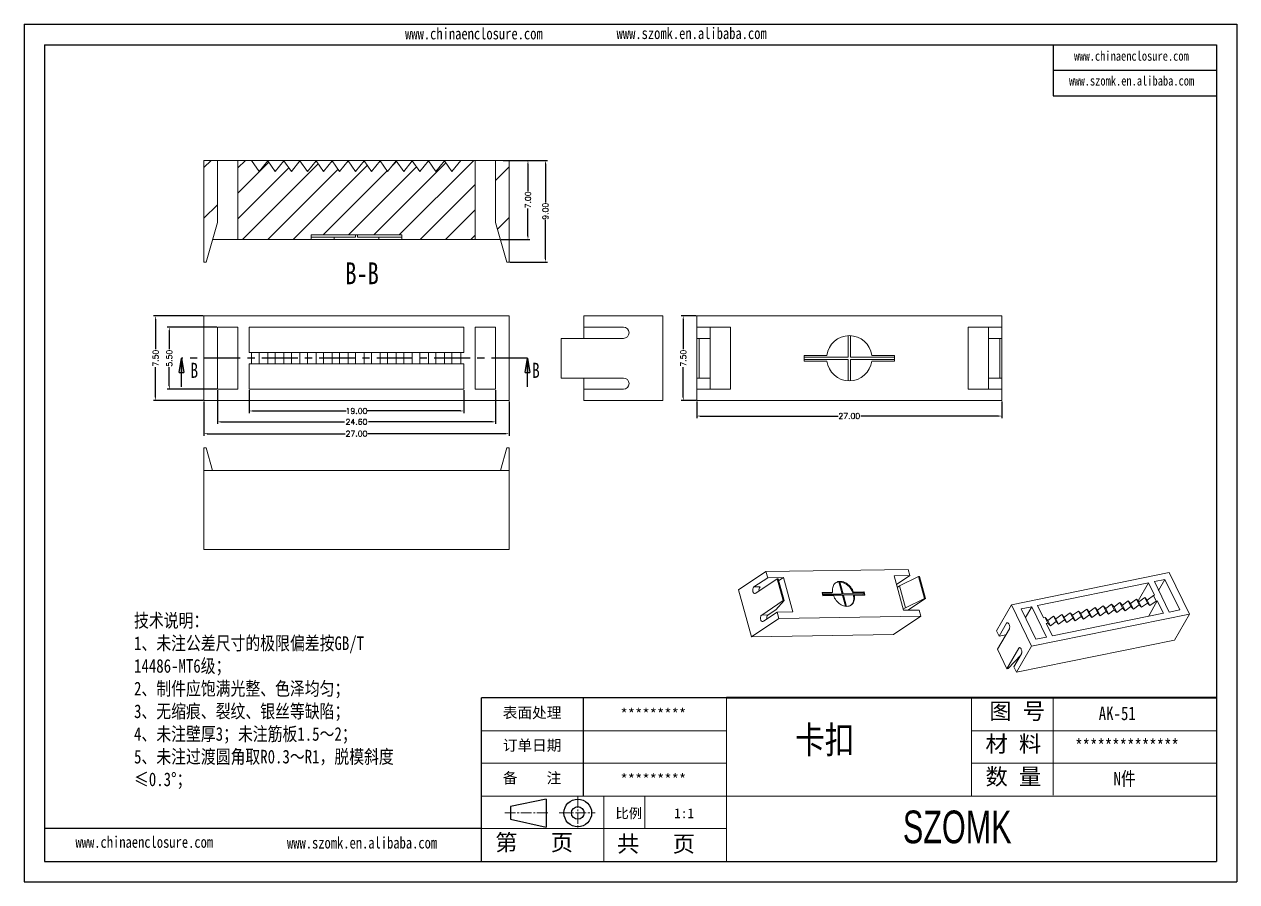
# Model space of a CAD drawing. Header units: inches. Extents: x 1800 to 3196, y 326 to 616.
# Drawn here: x 3088.3 to 3195.5, y 325.7 to 401.6 of the extents above; entities that cross this region are included whole.
import ezdxf

# ---------------------------------------------------------------- set-up
doc = ezdxf.new("R2010")
doc.units = ezdxf.units.IN
doc.header["$LTSCALE"] = 0.05
doc.linetypes.add('CENTER2', pattern=[28.575, 19.05, -3.175, 3.175, -3.175])
doc.linetypes.add('CENTERX2', pattern=[101.6, 63.5, -12.7, 12.7, -12.7])
doc.layers.add('文字', color=81, linetype='Continuous')
for name, color, linetype, lineweight in [('粗实线', 7, 'Continuous', 30), ('细实线', 3, 'Continuous', 9), ('细点划线', 2, 'CENTER2', 9)]:
    doc.layers.add(name, color=color, linetype=linetype, lineweight=lineweight)
doc.styles.add('SLDTEXTSTYLE0', font='TXT', dxfattribs={"width": 0.75})
doc.styles.get("Standard").update_dxf_attribs({"font": 'txt', "bigfont": 'gbcbig.shx'})
doc.styles.add('宋体', font='', dxfattribs={"width": 0.8, "height": 3.5})
doc.styles.add('长仿宋', font='', dxfattribs={"width": 0.7, "height": 4})
doc.styles.get('宋体').set_extended_font_data('SimSun')
doc.styles.get('长仿宋').set_extended_font_data('SimSun')
doc.dimstyles.new('1', dxfattribs={"dimtxt": 0.5, "dimasz": 0.3, "dimexe": 0.18, "dimexo": 0.0625, "dimgap": 0.09, "dimtad": 0, "dimzin": 0, "dimdsep": 46, "dimtxsty": 'Standard', "dimcen": 0, "dimclrd": 3, "dimclre": 3, "dimadec": 0, "dimazin": 2, "dimtfac": 1, "dimtofl": 0, "dimtmove": 0, "dimatfit": 3, "dimfxl": 1, "dimtolj": 1, "dimtzin": 0, "dimarcsym": 0})
pattern_1 = [(45, (2951.399, -82.648), (-2.245064, 2.245064), [])]

# ---------------------------------------------------------------- blocks, each defined once
blk = doc.blocks.new('_CLOSED')
at = {"color": 0, "linetype": 'ByBlock', "lineweight": -2}
for p, q in [((-1, 0.166667), (0, 0)), ((-1, 0.166667), (-1, -0.166667)), ((0, 0), (-1, -0.166667)), ((0, 0), (-1, 0))]:
    blk.add_line(p, q, dxfattribs=at)
blk = doc.blocks.new('*D223')
at = {"color": 3, "lineweight": -2}
for p, q in [((3104.15, 368.22), (3104.15, 365.18)), ((3131.15, 368.22), (3131.15, 365.18)), ((3104.45, 365.36), (3116.65, 365.36)), ((3130.85, 365.36), (3118.66, 365.36))]:
    blk.add_line(p, q, dxfattribs=at)
at = {"color": 3}
for points in [[(3104.45, 365.41), (3104.45, 365.31), (3104.15, 365.36)], [(3130.85, 365.41), (3130.85, 365.31), (3131.15, 365.36)]]:
    blk.add_solid(points, dxfattribs=at)
at = {"layer": 'Defpoints', "color": 0}
for p in [(3104.15, 368.29), (3131.15, 368.29), (3131.15, 365.36)]:
    blk.add_point(p, dxfattribs=at)
at = {"color": 0, "insert": (3117.65, 365.36), "char_height": 0.5, "attachment_point": 5}
blk.add_mtext('\\A1;27.00', dxfattribs=at)
blk = doc.blocks.new('*D224')
at = {"color": 3, "lineweight": -2}
for p, q in [((3105.35, 369.22), (3105.35, 366.23)), ((3129.95, 369.22), (3129.95, 366.23)), ((3105.65, 366.41), (3116.6, 366.41)), ((3129.65, 366.41), (3118.7, 366.41))]:
    blk.add_line(p, q, dxfattribs=at)
at = {"color": 3}
for points in [[(3105.65, 366.46), (3105.65, 366.36), (3105.35, 366.41)], [(3129.65, 366.46), (3129.65, 366.36), (3129.95, 366.41)]]:
    blk.add_solid(points, dxfattribs=at)
at = {"layer": 'Defpoints', "color": 0}
for p in [(3105.35, 369.29), (3129.95, 369.29), (3129.95, 366.41)]:
    blk.add_point(p, dxfattribs=at)
at = {"color": 0, "insert": (3117.65, 366.41), "char_height": 0.5, "attachment_point": 5}
blk.add_mtext('\\A1;24.60', dxfattribs=at)
blk = doc.blocks.new('*D225')
at = {"color": 3, "lineweight": -2}
for p, q in [((3108.15, 369.22), (3108.15, 367.19)), ((3127.15, 369.22), (3127.15, 367.19)), ((3108.45, 367.37), (3116.73, 367.37)), ((3126.85, 367.37), (3118.58, 367.37))]:
    blk.add_line(p, q, dxfattribs=at)
at = {"color": 3}
for points in [[(3108.45, 367.42), (3108.45, 367.32), (3108.15, 367.37)], [(3126.85, 367.42), (3126.85, 367.32), (3127.15, 367.37)]]:
    blk.add_solid(points, dxfattribs=at)
at = {"layer": 'Defpoints', "color": 0}
for p in [(3108.15, 369.29), (3127.15, 369.29), (3127.15, 367.37)]:
    blk.add_point(p, dxfattribs=at)
at = {"color": 0, "insert": (3117.65, 367.37), "char_height": 0.5, "attachment_point": 5}
blk.add_mtext('\\A1;19.00', dxfattribs=at)
blk = doc.blocks.new('*D226')
at = {"color": 3, "lineweight": -2}
for p, q in [((3104.09, 375.79), (3099.7, 375.79)), ((3099.88, 375.49), (3099.88, 372.83)), ((3099.88, 368.59), (3099.88, 371.24)), ((3104.09, 368.29), (3099.7, 368.29))]:
    blk.add_line(p, q, dxfattribs=at)
at = {"color": 3}
for points in [[(3099.83, 375.49), (3099.93, 375.49), (3099.88, 375.79)], [(3099.83, 368.59), (3099.93, 368.59), (3099.88, 368.29)]]:
    blk.add_solid(points, dxfattribs=at)
at = {"layer": 'Defpoints', "color": 0}
for p in [(3099.88, 375.79), (3104.15, 375.79), (3104.15, 368.29)]:
    blk.add_point(p, dxfattribs=at)
at = {"color": 0, "insert": (3099.88, 372.04), "char_height": 0.5, "attachment_point": 5, "rotation": 90}
blk.add_mtext('\\A1;7.50', dxfattribs=at)
blk = doc.blocks.new('*D227')
at = {"color": 3, "lineweight": -2}
for p, q in [((3105.29, 374.79), (3100.91, 374.79)), ((3101.09, 374.49), (3101.09, 372.83)), ((3101.09, 369.59), (3101.09, 371.24)), ((3105.29, 369.29), (3100.91, 369.29))]:
    blk.add_line(p, q, dxfattribs=at)
at = {"color": 3}
for points in [[(3101.04, 374.49), (3101.14, 374.49), (3101.09, 374.79)], [(3101.04, 369.59), (3101.14, 369.59), (3101.09, 369.29)]]:
    blk.add_solid(points, dxfattribs=at)
at = {"layer": 'Defpoints', "color": 0}
for p in [(3101.09, 374.79), (3105.35, 374.79), (3105.35, 369.29)]:
    blk.add_point(p, dxfattribs=at)
at = {"color": 0, "insert": (3101.09, 372.04), "char_height": 0.5, "attachment_point": 5, "rotation": 90}
blk.add_mtext('\\A1;5.50', dxfattribs=at)
blk = doc.blocks.new('*D228')
at = {"color": 3, "lineweight": -2}
for p, q in [((3131.22, 389.54), (3133, 389.54)), ((3132.82, 389.24), (3132.82, 386.8)), ((3132.82, 382.84), (3132.82, 385.28)), ((3130.44, 382.54), (3133, 382.54))]:
    blk.add_line(p, q, dxfattribs=at)
at = {"color": 3}
for points in [[(3132.77, 389.24), (3132.87, 389.24), (3132.82, 389.54)], [(3132.77, 382.84), (3132.87, 382.84), (3132.82, 382.54)]]:
    blk.add_solid(points, dxfattribs=at)
at = {"layer": 'Defpoints', "color": 0}
for p in [(3131.15, 389.54), (3132.82, 389.54), (3130.38, 382.54)]:
    blk.add_point(p, dxfattribs=at)
at = {"color": 0, "insert": (3132.82, 386.04), "char_height": 0.5, "attachment_point": 5, "rotation": 90}
blk.add_mtext('\\A1;7.00', dxfattribs=at)
blk = doc.blocks.new('*D229')
at = {"color": 3, "lineweight": -2}
for p, q in [((3130.62, 389.54), (3134.55, 389.54)), ((3134.37, 389.24), (3134.37, 385.8)), ((3134.37, 380.84), (3134.37, 384.28)), ((3131.22, 380.54), (3134.55, 380.54))]:
    blk.add_line(p, q, dxfattribs=at)
at = {"color": 3}
for points in [[(3134.32, 389.24), (3134.42, 389.24), (3134.37, 389.54)], [(3134.32, 380.84), (3134.42, 380.84), (3134.37, 380.54)]]:
    blk.add_solid(points, dxfattribs=at)
at = {"layer": 'Defpoints', "color": 0}
for p in [(3130.55, 389.54), (3134.37, 389.54), (3131.15, 380.54)]:
    blk.add_point(p, dxfattribs=at)
at = {"color": 0, "insert": (3134.37, 385.04), "char_height": 0.5, "attachment_point": 5, "rotation": 90}
blk.add_mtext('\\A1;9.00', dxfattribs=at)
blk = doc.blocks.new('*D230')
at = {"color": 3, "lineweight": -2}
for p, q in [((3147.75, 368.22), (3147.75, 366.74)), ((3174.75, 368.22), (3174.75, 366.74)), ((3148.05, 366.92), (3160.25, 366.92)), ((3174.45, 366.92), (3162.26, 366.92))]:
    blk.add_line(p, q, dxfattribs=at)
at = {"color": 3}
for points in [[(3148.05, 366.97), (3148.05, 366.87), (3147.75, 366.92)], [(3174.45, 366.97), (3174.45, 366.87), (3174.75, 366.92)]]:
    blk.add_solid(points, dxfattribs=at)
at = {"layer": 'Defpoints', "color": 0}
for p in [(3147.75, 368.29), (3174.75, 368.29), (3174.75, 366.92)]:
    blk.add_point(p, dxfattribs=at)
at = {"color": 0, "insert": (3161.25, 366.92), "char_height": 0.5, "attachment_point": 5}
blk.add_mtext('\\A1;27.00', dxfattribs=at)
blk = doc.blocks.new('*D231')
at = {"color": 3, "lineweight": -2}
for p, q in [((3147.69, 375.79), (3146.38, 375.79)), ((3146.56, 375.49), (3146.56, 372.83)), ((3146.56, 368.59), (3146.56, 371.24)), ((3147.69, 368.29), (3146.38, 368.29))]:
    blk.add_line(p, q, dxfattribs=at)
at = {"color": 3}
for points in [[(3146.51, 375.49), (3146.61, 375.49), (3146.56, 375.79)], [(3146.51, 368.59), (3146.61, 368.59), (3146.56, 368.29)]]:
    blk.add_solid(points, dxfattribs=at)
at = {"layer": 'Defpoints', "color": 0}
for p in [(3146.56, 375.79), (3147.75, 375.79), (3147.75, 368.29)]:
    blk.add_point(p, dxfattribs=at)
at = {"color": 0, "insert": (3146.56, 372.04), "char_height": 0.5, "attachment_point": 5, "rotation": 90}
blk.add_mtext('\\A1;7.50', dxfattribs=at)

msp = doc.modelspace()

# ---------------------------------------------------------------- hatches: boundary and pattern name
at = {"linetype": 'Continuous', "lineweight": 0}
h = msp.add_hatch(dxfattribs=at)
h.set_pattern_fill('ANSI31', style=0)
h.set_pattern_definition(pattern_1)
h.paths.add_polyline_path([(3105.353, 384.039), (3105.353, 389.539), (3104.153, 389.539), (3104.153, 380.539), (3104.353, 380.539)], flags=0)
h = msp.add_hatch(dxfattribs=at)
h.set_pattern_fill('ANSI31', color=4, scale=0.5, style=0)
h.set_pattern_definition([(45, (-49.2541, -66.7276), (-1.122532, 1.122532), [])])
h.paths.add_polyline_path([(3118.33, 389.486), (3117.566, 388.539), (3116.91, 389.486), (3116.146, 388.539), (3115.49, 389.486), (3114.726, 388.539), (3114.07, 389.486), (3113.306, 388.539), (3112.65, 389.486), (3111.886, 388.539), (3111.23, 389.486), (3110.466, 388.539), (3109.81, 389.486), (3109.046, 388.539), (3108.353, 389.539), (3107.153, 389.539), (3107.153, 382.539), (3113.653, 382.539), (3113.653, 382.939), (3121.653, 382.939), (3121.653, 382.539), (3128.153, 382.539), (3128.153, 389.539), (3126.893, 389.539), (3126.086, 388.539), (3125.43, 389.486), (3124.666, 388.539), (3124.01, 389.486), (3123.246, 388.539), (3122.59, 389.486), (3121.826, 388.539), (3121.17, 389.486), (3120.406, 388.539), (3119.75, 389.486), (3118.986, 388.539)], flags=0)
h = msp.add_hatch(dxfattribs=at)
h.set_pattern_fill('ANSI31', style=0)
h.set_pattern_definition(pattern_1)
h.paths.add_polyline_path([(3131.153, 380.539), (3131.153, 389.539), (3129.953, 389.539), (3129.953, 384.039), (3130.953, 380.539)], flags=0)

# ---------------------------------------------------------------- linework, layer by layer
for p, q in [((3088.256, 401.577), (3195.528, 401.577)), ((3088.256, 401.577), (3088.256, 325.728)), ((3195.528, 401.577), (3195.528, 325.728)), ((3090.062, 399.771), (3193.722, 399.771)), ((3090.062, 399.771), (3090.062, 327.534)), ((3179.274, 399.771), (3179.274, 395.257)), ((3193.722, 399.771), (3193.722, 327.534)), ((3179.274, 397.514), (3193.722, 397.514)), ((3179.274, 395.257), (3193.722, 395.257)), ((3150.38, 341.982), (3128.708, 341.982)), ((3128.708, 327.534), (3128.708, 341.982)), ((3137.738, 333.313), (3137.738, 341.982)), ((3128.708, 330.424), (3090.062, 330.424)), ((3090.062, 327.534), (3193.722, 327.534)), ((3088.256, 325.728), (3195.528, 325.728))]:
    msp.add_line(p, q)
at = {"color": 7, "linetype": 'Continuous', "lineweight": 15}
for p, q in [((3105.353, 389.539), (3104.153, 389.539)), ((3104.153, 389.539), (3104.153, 380.539)), ((3105.353, 384.039), (3105.353, 389.539)), ((3107.153, 389.539), (3105.353, 389.539)), ((3108.353, 389.539), (3107.153, 389.539)), ((3107.153, 389.539), (3107.153, 382.539)), ((3109.046, 388.539), (3108.353, 389.539)), ((3126.893, 389.539), (3108.353, 389.539)), ((3109.81, 389.486), (3109.046, 388.539)), ((3110.466, 388.539), (3109.81, 389.486)), ((3111.23, 389.486), (3110.466, 388.539)), ((3111.886, 388.539), (3111.23, 389.486)), ((3112.65, 389.486), (3111.886, 388.539)), ((3113.306, 388.539), (3112.65, 389.486)), ((3114.07, 389.486), (3113.306, 388.539)), ((3114.726, 388.539), (3114.07, 389.486)), ((3115.49, 389.486), (3114.726, 388.539)), ((3116.146, 388.539), (3115.49, 389.486)), ((3116.91, 389.486), (3116.146, 388.539)), ((3117.566, 388.539), (3116.91, 389.486)), ((3118.33, 389.486), (3117.566, 388.539)), ((3118.986, 388.539), (3118.33, 389.486)), ((3119.75, 389.486), (3118.986, 388.539)), ((3120.406, 388.539), (3119.75, 389.486)), ((3121.17, 389.486), (3120.406, 388.539)), ((3121.826, 388.539), (3121.17, 389.486)), ((3122.59, 389.486), (3121.826, 388.539)), ((3123.246, 388.539), (3122.59, 389.486)), ((3124.01, 389.486), (3123.246, 388.539)), ((3124.666, 388.539), (3124.01, 389.486)), ((3125.43, 389.486), (3124.666, 388.539)), ((3126.086, 388.539), (3125.43, 389.486)), ((3126.893, 389.539), (3126.086, 388.539)), ((3128.153, 389.539), (3126.893, 389.539)), ((3128.153, 382.539), (3128.153, 389.539)), ((3129.953, 389.539), (3128.153, 389.539)), ((3129.953, 389.539), (3129.953, 384.039)), ((3131.153, 389.539), (3129.953, 389.539)), ((3131.153, 380.539), (3131.153, 389.539)), ((3105.353, 384.039), (3104.353, 380.539)), ((3130.953, 380.539), (3129.953, 384.039)), ((3107.153, 382.539), (3104.924, 382.539)), ((3113.653, 382.539), (3107.153, 382.539)), ((3121.653, 382.939), (3113.653, 382.939)), ((3113.653, 382.539), (3113.653, 382.939)), ((3117.553, 382.739), (3113.653, 382.739)), ((3113.653, 382.539), (3115.669, 382.539)), ((3115.669, 382.739), (3115.669, 382.539)), ((3115.669, 382.539), (3119.637, 382.539)), ((3117.553, 382.939), (3117.553, 382.739)), ((3117.753, 382.939), (3117.753, 382.739)), ((3121.653, 382.739), (3117.753, 382.739)), ((3119.637, 382.539), (3119.637, 382.739)), ((3119.637, 382.539), (3121.653, 382.539)), ((3121.653, 382.939), (3121.653, 382.539)), ((3128.153, 382.539), (3121.653, 382.539)), ((3130.382, 382.539), (3128.153, 382.539)), ((3104.353, 380.539), (3104.153, 380.539)), ((3131.153, 380.539), (3130.953, 380.539)), ((3104.153, 375.786), (3104.153, 368.286)), ((3131.153, 375.786), (3104.153, 375.786)), ((3131.153, 368.286), (3131.153, 375.786)), ((3144.761, 375.786), (3137.761, 375.786)), ((3137.761, 375.786), (3137.761, 374.786)), ((3144.761, 375.786), (3144.761, 368.286)), ((3147.753, 375.786), (3174.753, 375.786)), ((3147.753, 374.786), (3147.753, 375.786)), ((3174.753, 375.786), (3174.753, 374.786)), ((3107.153, 374.786), (3105.353, 374.786)), ((3105.353, 374.786), (3105.353, 369.286)), ((3107.153, 369.286), (3107.153, 374.786)), ((3127.153, 374.786), (3108.153, 374.786)), ((3108.153, 374.786), (3108.153, 372.536)), ((3127.153, 372.536), (3127.153, 374.786)), ((3129.953, 374.786), (3128.153, 374.786)), ((3128.153, 374.786), (3128.153, 369.286)), ((3129.953, 369.286), (3129.953, 374.786)), ((3141.261, 374.786), (3137.761, 374.786)), ((3137.761, 373.786), (3137.761, 374.786)), ((3147.753, 374.786), (3150.753, 374.786)), ((3147.753, 373.786), (3147.753, 374.786)), ((3148.953, 373.786), (3148.953, 374.786)), ((3150.753, 374.786), (3150.753, 369.286)), ((3171.753, 369.286), (3171.753, 374.786)), ((3171.753, 374.786), (3174.753, 374.786)), ((3173.553, 373.786), (3173.553, 374.786)), ((3174.753, 373.786), (3174.753, 374.786)), ((3135.761, 373.786), (3135.761, 370.286)), ((3135.761, 373.786), (3141.261, 373.786)), ((3147.953, 373.786), (3147.753, 373.786)), ((3147.753, 373.786), (3147.753, 370.286)), ((3147.953, 370.286), (3147.953, 373.786)), ((3147.953, 373.786), (3148.953, 373.786)), ((3148.953, 373.786), (3148.953, 370.286)), ((3161.153, 372.136), (3161.153, 374.034)), ((3161.353, 372.136), (3161.353, 374.034)), ((3173.553, 370.286), (3173.553, 373.786)), ((3173.553, 373.786), (3174.553, 373.786)), ((3174.553, 373.786), (3174.553, 370.286)), ((3174.553, 373.786), (3174.753, 373.786)), ((3174.753, 373.786), (3174.753, 370.286)), ((3108.153, 372.536), (3108.353, 372.536)), ((3108.353, 372.536), (3108.353, 371.536)), ((3108.353, 372.536), (3109.046, 372.536)), ((3109.046, 372.536), (3109.046, 371.536)), ((3109.046, 372.536), (3109.81, 372.536)), ((3109.81, 371.536), (3109.81, 372.536)), ((3109.81, 372.536), (3110.466, 372.536)), ((3110.466, 372.536), (3110.466, 371.536)), ((3110.466, 372.536), (3111.23, 372.536)), ((3111.23, 371.536), (3111.23, 372.536)), ((3111.23, 372.536), (3111.886, 372.536)), ((3111.886, 372.536), (3111.886, 371.536)), ((3111.886, 372.536), (3112.65, 372.536)), ((3112.65, 371.536), (3112.65, 372.536)), ((3112.65, 372.536), (3113.306, 372.536)), ((3113.306, 372.536), (3113.306, 371.536)), ((3113.306, 372.536), (3114.07, 372.536)), ((3114.07, 371.536), (3114.07, 372.536)), ((3114.07, 372.536), (3114.726, 372.536)), ((3114.726, 372.536), (3114.726, 371.536)), ((3114.726, 372.536), (3115.49, 372.536)), ((3115.49, 371.536), (3115.49, 372.536)), ((3115.49, 372.536), (3116.146, 372.536)), ((3116.146, 372.536), (3116.146, 371.536)), ((3116.146, 372.536), (3116.91, 372.536)), ((3116.91, 371.536), (3116.91, 372.536)), ((3116.91, 372.536), (3117.566, 372.536)), ((3117.566, 372.536), (3117.566, 371.536)), ((3117.566, 372.536), (3118.33, 372.536)), ((3118.33, 371.536), (3118.33, 372.536)), ((3118.33, 372.536), (3118.986, 372.536)), ((3118.986, 372.536), (3118.986, 371.536)), ((3118.986, 372.536), (3119.75, 372.536)), ((3119.75, 371.536), (3119.75, 372.536)), ((3119.75, 372.536), (3120.406, 372.536)), ((3120.406, 372.536), (3120.406, 371.536)), ((3120.406, 372.536), (3121.17, 372.536)), ((3121.17, 371.536), (3121.17, 372.536)), ((3121.17, 372.536), (3121.826, 372.536)), ((3121.826, 372.536), (3121.826, 371.536)), ((3121.826, 372.536), (3122.59, 372.536)), ((3122.59, 371.536), (3122.59, 372.536)), ((3122.59, 372.536), (3123.246, 372.536)), ((3123.246, 372.536), (3123.246, 371.536)), ((3123.246, 372.536), (3124.01, 372.536)), ((3124.01, 371.536), (3124.01, 372.536)), ((3124.01, 372.536), (3124.666, 372.536)), ((3124.666, 372.536), (3124.666, 371.536)), ((3124.666, 372.536), (3125.43, 372.536)), ((3125.43, 371.536), (3125.43, 372.536)), ((3125.43, 372.536), (3126.086, 372.536)), ((3126.086, 372.536), (3126.086, 371.536)), ((3126.086, 372.536), (3126.893, 372.536)), ((3126.893, 372.536), (3126.893, 371.536)), ((3126.893, 372.536), (3127.153, 372.536)), ((3157.253, 372.286), (3157.253, 371.786)), ((3159.268, 372.286), (3157.253, 372.286)), ((3165.253, 372.286), (3163.237, 372.286)), ((3165.253, 371.786), (3165.253, 372.286)), ((3108.353, 371.536), (3108.153, 371.536)), ((3108.153, 371.536), (3108.153, 369.286)), ((3108.353, 371.536), (3109.046, 371.536)), ((3109.046, 371.536), (3109.81, 371.536)), ((3109.81, 371.536), (3110.466, 371.536)), ((3110.466, 371.536), (3111.23, 371.536)), ((3111.23, 371.536), (3111.886, 371.536)), ((3111.886, 371.536), (3112.65, 371.536)), ((3112.65, 371.536), (3113.306, 371.536)), ((3113.306, 371.536), (3114.07, 371.536)), ((3114.07, 371.536), (3114.726, 371.536)), ((3114.726, 371.536), (3115.49, 371.536)), ((3115.49, 371.536), (3116.146, 371.536)), ((3116.146, 371.536), (3116.91, 371.536)), ((3116.91, 371.536), (3117.566, 371.536)), ((3117.566, 371.536), (3118.33, 371.536)), ((3118.33, 371.536), (3118.986, 371.536)), ((3118.986, 371.536), (3119.75, 371.536)), ((3119.75, 371.536), (3120.406, 371.536)), ((3120.406, 371.536), (3121.17, 371.536)), ((3121.17, 371.536), (3121.826, 371.536)), ((3121.826, 371.536), (3122.59, 371.536)), ((3122.59, 371.536), (3123.246, 371.536)), ((3123.246, 371.536), (3124.01, 371.536)), ((3124.01, 371.536), (3124.666, 371.536)), ((3124.666, 371.536), (3125.43, 371.536)), ((3125.43, 371.536), (3126.086, 371.536)), ((3126.086, 371.536), (3126.893, 371.536)), ((3127.153, 371.536), (3126.893, 371.536)), ((3127.153, 369.286), (3127.153, 371.536)), ((3157.253, 372.136), (3161.153, 372.136)), ((3157.253, 371.936), (3161.153, 371.936)), ((3157.253, 371.786), (3159.268, 371.786)), ((3161.153, 370.039), (3161.153, 371.936)), ((3161.353, 372.136), (3165.253, 372.136)), ((3161.353, 371.936), (3165.253, 371.936)), ((3161.353, 370.039), (3161.353, 371.936)), ((3163.237, 371.786), (3165.253, 371.786)), ((3135.761, 370.286), (3141.261, 370.286)), ((3137.761, 369.286), (3137.761, 370.286)), ((3147.753, 370.286), (3147.953, 370.286)), ((3147.753, 370.286), (3147.753, 369.286)), ((3148.953, 370.286), (3147.953, 370.286)), ((3148.953, 370.286), (3148.953, 369.286)), ((3174.553, 370.286), (3173.553, 370.286)), ((3173.553, 370.286), (3173.553, 369.286)), ((3174.753, 370.286), (3174.553, 370.286)), ((3174.753, 370.286), (3174.753, 369.286)), ((3105.353, 369.286), (3107.153, 369.286)), ((3108.153, 369.286), (3127.153, 369.286)), ((3128.153, 369.286), (3129.953, 369.286)), ((3137.761, 369.286), (3137.761, 368.286)), ((3141.261, 369.286), (3137.761, 369.286)), ((3150.753, 369.286), (3147.753, 369.286)), ((3147.753, 368.286), (3147.753, 369.286)), ((3174.753, 369.286), (3171.753, 369.286)), ((3174.753, 369.286), (3174.753, 368.286)), ((3104.153, 368.286), (3131.153, 368.286)), ((3144.761, 368.286), (3137.761, 368.286)), ((3174.753, 368.286), (3147.753, 368.286)), ((3104.353, 364.112), (3104.153, 364.112)), ((3104.153, 364.112), (3104.153, 362.112)), ((3104.924, 362.112), (3104.353, 364.112)), ((3130.953, 364.112), (3130.382, 362.112)), ((3130.953, 364.112), (3131.153, 364.112)), ((3131.153, 364.112), (3131.153, 362.112)), ((3131.153, 362.112), (3104.153, 362.112)), ((3104.153, 355.112), (3104.153, 362.112)), ((3131.153, 355.112), (3131.153, 362.112)), ((3131.153, 355.112), (3104.153, 355.112)), ((3151.453, 351.548), (3153.879, 353.174)), ((3153.879, 353.174), (3166.457, 353.359)), ((3154.03, 352.621), (3153.879, 353.174)), ((3166.457, 353.359), (3166.609, 352.806)), ((3189.557, 353.081), (3175.595, 350.235)), ((3191.343, 349.402), (3189.557, 353.081)), ((3152.817, 351.808), (3154.03, 352.621)), ((3154.875, 352.532), (3152.969, 351.255)), ((3154.03, 352.621), (3155.428, 352.641)), ((3154.968, 352.534), (3154.875, 352.532)), ((3154.875, 352.532), (3155.404, 350.596)), ((3155.497, 350.597), (3154.968, 352.534)), ((3155.428, 352.641), (3155.014, 352.364)), ((3155.428, 352.641), (3156.26, 349.599)), ((3160.604, 351.2), (3160.317, 352.25)), ((3160.341, 352.205), (3160.33, 352.205)), ((3160.341, 352.205), (3160.411, 352.251)), ((3160.628, 351.155), (3160.341, 352.205)), ((3160.698, 351.202), (3160.411, 352.251)), ((3165.211, 352.785), (3166.609, 352.806)), ((3166.043, 349.743), (3165.211, 352.785)), ((3165.423, 352.011), (3166.609, 352.806)), ((3165.681, 351.896), (3165.489, 351.768)), ((3165.681, 351.896), (3167.36, 352.716)), ((3166.21, 349.96), (3165.681, 351.896)), ((3167.36, 352.716), (3167.453, 352.717)), ((3167.36, 352.716), (3167.889, 350.78)), ((3167.453, 352.717), (3167.982, 350.781)), ((3187.726, 352.169), (3177.902, 350.166)), ((3186.805, 350.569), (3187.726, 352.169)), ((3188.262, 351.065), (3187.726, 352.169)), ((3189.174, 352.464), (3188.244, 352.274)), ((3188.244, 352.274), (3189.553, 349.576)), ((3188.619, 351.501), (3189.174, 352.464)), ((3190.484, 349.766), (3189.174, 352.464)), ((3152.588, 347.399), (3151.453, 351.548)), ((3153.376, 351.816), (3152.817, 351.808)), ((3159.773, 351.317), (3158.834, 351.303)), ((3158.834, 351.303), (3158.91, 351.026)), ((3159.704, 351.27), (3158.846, 351.258)), ((3158.869, 351.175), (3160.604, 351.2)), ((3158.882, 351.13), (3160.535, 351.154)), ((3158.899, 351.064), (3160.635, 351.09)), ((3158.91, 351.026), (3159.849, 351.04)), ((3159.773, 351.317), (3159.704, 351.27)), ((3160.535, 351.154), (3160.604, 351.2)), ((3160.628, 351.155), (3160.698, 351.202)), ((3160.628, 351.155), (3162.445, 351.182)), ((3160.907, 350.094), (3160.635, 351.09)), ((3160.658, 351.045), (3160.728, 351.091)), ((3160.919, 350.093), (3160.658, 351.045)), ((3160.698, 351.202), (3162.514, 351.228)), ((3160.728, 351.091), (3162.545, 351.118)), ((3161.003, 350.086), (3160.728, 351.091)), ((3161.553, 351.298), (3161.622, 351.344)), ((3162.492, 351.311), (3161.553, 351.298)), ((3162.561, 351.358), (3161.622, 351.344)), ((3161.698, 351.067), (3161.628, 351.021)), ((3161.698, 351.067), (3162.637, 351.081)), ((3162.445, 351.182), (3162.514, 351.228)), ((3162.445, 351.182), (3162.463, 351.117)), ((3162.492, 351.311), (3162.561, 351.358)), ((3162.514, 351.228), (3162.492, 351.311)), ((3162.555, 351.08), (3162.545, 351.118)), ((3162.637, 351.081), (3162.561, 351.358)), ((3167.889, 350.78), (3166.21, 349.96)), ((3167.982, 350.781), (3166.442, 349.749)), ((3167.982, 350.781), (3167.889, 350.78)), ((3187.395, 350.873), (3186.877, 350.492)), ((3187.395, 350.873), (3187.634, 350.382)), ((3187.611, 350.642), (3187.395, 350.873)), ((3188.159, 351.044), (3187.611, 350.642)), ((3188.159, 351.044), (3188.262, 351.065)), ((3188.397, 350.553), (3188.159, 351.044)), ((3155.404, 350.596), (3153.498, 349.319)), ((3154.75, 349.791), (3154.057, 349.327)), ((3154.75, 349.791), (3155.497, 350.597)), ((3155.404, 350.596), (3155.497, 350.597)), ((3166.21, 349.96), (3166.019, 349.831)), ((3167.441, 349.763), (3166.043, 349.743)), ((3167.441, 349.763), (3167.592, 349.21)), ((3175.595, 350.235), (3174.269, 347.932)), ((3175.595, 350.235), (3177.381, 346.555)), ((3177.385, 350.06), (3176.454, 349.871)), ((3176.454, 349.871), (3177.764, 347.172)), ((3176.83, 349.097), (3177.385, 350.06)), ((3178.695, 347.362), (3177.385, 350.06)), ((3177.902, 350.166), (3178.438, 349.062)), ((3182.256, 349.825), (3181.737, 349.444)), ((3182.256, 349.825), (3182.494, 349.334)), ((3182.471, 349.594), (3182.256, 349.825)), ((3182.99, 349.975), (3182.471, 349.594)), ((3182.99, 349.975), (3183.228, 349.484)), ((3183.205, 349.744), (3182.99, 349.975)), ((3183.724, 350.124), (3183.205, 349.744)), ((3183.444, 349.253), (3183.205, 349.744)), ((3183.724, 350.124), (3183.962, 349.634)), ((3183.94, 349.894), (3183.724, 350.124)), ((3184.458, 350.274), (3183.94, 349.894)), ((3184.178, 349.403), (3183.94, 349.894)), ((3184.696, 349.783), (3184.178, 349.403)), ((3184.458, 350.274), (3184.696, 349.783)), ((3184.674, 350.043), (3184.458, 350.274)), ((3185.193, 350.424), (3184.674, 350.043)), ((3184.912, 349.553), (3184.674, 350.043)), ((3184.912, 349.553), (3184.696, 349.783)), ((3185.431, 349.933), (3184.912, 349.553)), ((3185.193, 350.424), (3185.431, 349.933)), ((3185.408, 350.193), (3185.193, 350.424)), ((3185.927, 350.573), (3185.408, 350.193)), ((3185.646, 349.702), (3185.408, 350.193)), ((3185.646, 349.702), (3185.431, 349.933)), ((3186.165, 350.083), (3185.646, 349.702)), ((3185.927, 350.573), (3186.165, 350.083)), ((3186.142, 350.343), (3185.927, 350.573)), ((3186.661, 350.723), (3186.142, 350.343)), ((3186.381, 349.852), (3186.142, 350.343)), ((3186.381, 349.852), (3186.165, 350.083)), ((3186.899, 350.233), (3186.381, 349.852)), ((3186.661, 350.723), (3186.899, 350.233)), ((3186.877, 350.492), (3186.661, 350.723)), ((3187.115, 350.002), (3186.877, 350.492)), ((3187.115, 350.002), (3186.899, 350.233)), ((3187.634, 350.382), (3187.115, 350.002)), ((3187.849, 350.151), (3187.611, 350.642)), ((3187.849, 350.151), (3187.634, 350.382)), ((3187.709, 349.2), (3188.5, 350.574)), ((3188.397, 350.553), (3187.849, 350.151)), ((3188.5, 350.574), (3188.397, 350.553)), ((3189.036, 349.471), (3188.5, 350.574)), ((3189.553, 349.576), (3190.484, 349.766)), ((3152.588, 347.399), (3155.013, 349.025)), ((3154.057, 349.327), (3153.498, 349.319)), ((3153.649, 348.765), (3154.862, 349.578)), ((3156.26, 349.599), (3154.862, 349.578)), ((3155.013, 349.025), (3154.862, 349.578)), ((3167.592, 349.21), (3155.013, 349.025)), ((3165.166, 347.584), (3167.592, 349.21)), ((3177.381, 346.555), (3191.343, 349.402)), ((3178.438, 349.062), (3178.572, 349.089)), ((3178.81, 348.599), (3178.572, 349.089)), ((3178.8, 348.846), (3178.572, 349.089)), ((3179.318, 349.226), (3178.8, 348.846)), ((3179.038, 348.355), (3178.8, 348.846)), ((3179.557, 348.736), (3179.038, 348.355)), ((3179.212, 347.468), (3189.036, 349.471)), ((3179.318, 349.226), (3179.557, 348.736)), ((3179.534, 348.995), (3179.318, 349.226)), ((3180.053, 349.376), (3179.534, 348.995)), ((3179.772, 348.505), (3179.534, 348.995)), ((3179.772, 348.505), (3179.557, 348.736)), ((3180.291, 348.885), (3179.772, 348.505)), ((3180.053, 349.376), (3180.291, 348.885)), ((3180.268, 349.145), (3180.053, 349.376)), ((3180.787, 349.526), (3180.268, 349.145)), ((3180.507, 348.654), (3180.268, 349.145)), ((3180.507, 348.654), (3180.291, 348.885)), ((3181.025, 349.035), (3180.507, 348.654)), ((3180.787, 349.526), (3181.025, 349.035)), ((3181.003, 349.295), (3180.787, 349.526)), ((3181.521, 349.675), (3181.003, 349.295)), ((3181.241, 348.804), (3181.003, 349.295)), ((3181.241, 348.804), (3181.025, 349.035)), ((3181.759, 349.185), (3181.241, 348.804)), ((3181.521, 349.675), (3181.759, 349.185)), ((3181.737, 349.444), (3181.521, 349.675)), ((3181.975, 348.954), (3181.737, 349.444)), ((3181.975, 348.954), (3181.759, 349.185)), ((3182.494, 349.334), (3181.975, 348.954)), ((3182.709, 349.104), (3182.471, 349.594)), ((3182.709, 349.104), (3182.494, 349.334)), ((3183.228, 349.484), (3182.709, 349.104)), ((3183.444, 349.253), (3183.228, 349.484)), ((3183.962, 349.634), (3183.444, 349.253)), ((3184.178, 349.403), (3183.962, 349.634)), ((3191.343, 349.402), (3190.016, 347.099)), ((3165.166, 347.584), (3152.588, 347.399)), ((3174.269, 347.932), (3174.507, 347.442)), ((3174.366, 346.293), (3175.408, 348.102)), ((3175.17, 348.593), (3174.507, 347.442)), ((3175.097, 347.562), (3174.507, 347.442)), ((3178.81, 348.599), (3178.676, 348.571)), ((3178.676, 348.571), (3179.212, 347.468)), ((3179.038, 348.355), (3178.81, 348.599)), ((3176.055, 344.253), (3190.016, 347.099)), ((3177.381, 346.555), (3176.055, 344.253)), ((3177.764, 347.172), (3178.695, 347.362)), ((3175.2, 344.576), (3174.366, 346.293)), ((3175.2, 344.576), (3176.242, 346.385)), ((3175.303, 344.597), (3176.414, 345.78)), ((3176.48, 345.895), (3175.817, 344.743)), ((3175.303, 344.597), (3175.2, 344.576)), ((3175.817, 344.743), (3176.055, 344.253))]:
    msp.add_line(p, q, dxfattribs=at)
at = {"color": 7, "linetype": 'Continuous', "lineweight": 30}
for p, q in [((3102.179, 369.516), (3102.179, 372.036)), ((3132.772, 369.516), (3132.772, 372.036))]:
    msp.add_line(p, q, dxfattribs=at)
at = {"color": 1, "linetype": 'CENTERX2'}
msp.add_line((3132.772, 372.036), (3102.179, 372.036), dxfattribs=at)
at = {"color": 8, "linetype": 'Continuous', "lineweight": 15}
for p, q in [((3175.303, 348.62), (3175.17, 348.593)), ((3176.375, 346.412), (3176.242, 346.385))]:
    msp.add_line(p, q, dxfattribs=at)
at = {"color": 7, "linetype": 'Continuous', "lineweight": 15, "flags": 128}
for points in [[(3161.622, 351.344), (3161.574, 351.456), (3161.518, 351.565), (3161.453, 351.671), (3161.38, 351.771), (3161.301, 351.865), (3161.215, 351.952), (3161.125, 352.031), (3161.03, 352.101), (3160.932, 352.161), (3160.832, 352.211), (3160.731, 352.25), (3160.63, 352.278), (3160.53, 352.294), (3160.433, 352.298), (3160.338, 352.291), (3160.248, 352.272), (3160.163, 352.242), (3160.084, 352.2), (3160.012, 352.148), (3159.948, 352.085), (3159.892, 352.013), (3159.845, 351.932), (3159.808, 351.843), (3159.78, 351.748), (3159.763, 351.646), (3159.756, 351.54), (3159.759, 351.429), (3159.773, 351.317)], [(3152.969, 351.255), (3152.931, 351.237), (3152.892, 351.231), (3152.852, 351.239), (3152.815, 351.26), (3152.781, 351.293), (3152.752, 351.335), (3152.729, 351.387), (3152.713, 351.445), (3152.705, 351.506), (3152.705, 351.569), (3152.714, 351.63), (3152.73, 351.687), (3152.753, 351.737), (3152.783, 351.778), (3152.817, 351.808)], [(3159.849, 351.04), (3159.896, 350.928), (3159.953, 350.819), (3160.018, 350.713), (3160.091, 350.613), (3160.17, 350.519), (3160.255, 350.432), (3160.346, 350.353), (3160.441, 350.283), (3160.539, 350.223), (3160.639, 350.173), (3160.74, 350.134), (3160.84, 350.106), (3160.94, 350.09), (3161.038, 350.086), (3161.132, 350.093), (3161.223, 350.112), (3161.308, 350.143), (3161.386, 350.184), (3161.458, 350.237), (3161.523, 350.299), (3161.579, 350.371), (3161.625, 350.452), (3161.663, 350.541), (3161.69, 350.637), (3161.708, 350.738), (3161.715, 350.845), (3161.711, 350.955), (3161.698, 351.067)], [(3153.498, 349.319), (3153.464, 349.288), (3153.434, 349.248), (3153.411, 349.198), (3153.394, 349.141), (3153.386, 349.08), (3153.385, 349.017), (3153.393, 348.956), (3153.409, 348.898), (3153.432, 348.846), (3153.461, 348.803), (3153.496, 348.771), (3153.533, 348.75), (3153.572, 348.742), (3153.612, 348.747), (3153.649, 348.765)], [(3175.408, 348.102), (3175.425, 348.142), (3175.437, 348.19), (3175.441, 348.246), (3175.439, 348.306), (3175.431, 348.367), (3175.416, 348.428), (3175.396, 348.486), (3175.371, 348.537), (3175.343, 348.58), (3175.312, 348.613), (3175.28, 348.634), (3175.249, 348.643), (3175.219, 348.639), (3175.193, 348.622), (3175.17, 348.593)], [(3176.242, 346.385), (3176.264, 346.414), (3176.291, 346.431), (3176.32, 346.435), (3176.352, 346.426), (3176.383, 346.405), (3176.414, 346.372), (3176.443, 346.329), (3176.468, 346.278), (3176.488, 346.221), (3176.503, 346.16), (3176.511, 346.098), (3176.513, 346.038), (3176.508, 345.983), (3176.497, 345.934), (3176.48, 345.895)]]:
    msp.add_lwpolyline(points, dxfattribs=at)
at = {"color": 7, "linetype": 'Continuous', "lineweight": 15}
for centre, radius, start, end in [((3141.261, 374.286), 0.5, 270, 90), ((3161.253, 372.036), 2, 7.18076, 172.81924), ((3161.253, 372.036), 2, 187.18076, 352.81924), ((3141.261, 369.786), 0.5, 270, 90), ((3160.361, 351.591), 0.66, 93.76465, 119.72227), ((3160.214, 350.856), 1.409, 18.27411, 81.99861), ((3153.613, 351.552), 0.355, 131.7927, 195.45028), ((3160.784, 350.816), 0.869, 312.25861, 13.60605), ((3154.313, 349.057), 0.372, 133.49019, 193.7528)]:
    msp.add_arc(centre, radius, start, end, dxfattribs=at)
at = {"layer": '粗实线', "color": 7, "lineweight": 40}
msp.add_line((3193.722, 341.982), (3150.38, 341.982), dxfattribs=at)
at = {"layer": '粗实线', "color": 7}
for p, q in [((3134.419, 333.043), (3131.262, 332.374)), ((3134.419, 333.043), (3134.419, 330.569)), ((3131.262, 332.374), (3131.262, 331.257)), ((3131.262, 331.257), (3134.419, 330.569))]:
    msp.add_line(p, q, dxfattribs=at)
for radius in [1.227, 0.558]:
    msp.add_circle((3137.229, 331.816), radius, dxfattribs=at)
at = {"layer": '细实线', "color": 7}
for p, q in [((3150.38, 341.982), (3150.38, 327.534)), ((3172.051, 341.982), (3172.051, 333.313)), ((3179.274, 341.982), (3179.274, 333.374)), ((3150.38, 339.092), (3128.708, 339.092)), ((3193.722, 339.092), (3172.051, 339.092)), ((3150.38, 336.203), (3128.708, 336.203)), ((3193.722, 336.203), (3172.051, 336.203)), ((3193.722, 333.313), (3128.708, 333.313)), ((3139.544, 333.313), (3139.544, 327.534)), ((3143.156, 333.313), (3143.156, 330.424)), ((3150.38, 330.424), (3128.708, 330.424))]:
    msp.add_line(p, q, dxfattribs=at)
at = {"layer": '细点划线', "color": 7}
for p, q in [((3137.229, 333.229), (3137.229, 330.424)), ((3130.759, 331.816), (3134.661, 331.816)), ((3135.587, 331.816), (3138.76, 331.816))]:
    msp.add_line(p, q, dxfattribs=at)

# ---------------------------------------------------------------- block references
at = {"color": 7, "linetype": 'Continuous', "lineweight": 30, "xscale": 1.260000000000005, "yscale": 1.260000000000005, "zscale": 0.21, "rotation": 90}
for p in [(3102.179, 372.036), (3132.772, 372.036)]:
    msp.add_blockref('_CLOSED', p, dxfattribs=at)

# ---------------------------------------------------------------- texts
at = {"color": 0, "linetype": 'Continuous', "lineweight": 0, "insert": (3118.145, 380.515), "char_height": 1.9291, "attachment_point": 2, "style": 'SLDTEXTSTYLE0'}
msp.add_mtext('B-B', dxfattribs=at)
at = {"color": 7, "linetype": 'Continuous', "char_height": 1.333, "attachment_point": 1, "style": 'SLDTEXTSTYLE0'}
for insert in [(3102.958, 371.631), (3133.18, 371.631)]:
    msp.add_mtext('B', dxfattribs=dict(at, insert=insert))
at = {"char_height": 0.95025, "width": 540.07679, "attachment_point": 1}
for s, insert in [('{\\fSimHei|b0|i0|c134|p49;表面处理}', (3130.593, 341.162)), ('{\\fSimHei|b0|i0|c134|p49;*********}', (3141.001, 341.04)), ('{\\fSimHei|b0|i0|c134|p49;订单日期}', (3130.593, 338.272)), ('{\\fSimHei|b0|i0|c134|p49;备    注}', (3130.593, 335.383)), ('{\\fSimHei|b0|i0|c134|p49;*********}', (3141.001, 335.261))]:
    msp.add_mtext(s, dxfattribs=dict(at, insert=insert))
at = {"layer": '文字', "color": 0, "attachment_point": 1, "style": '宋体'}
for s, insert, char_height, width in [('www.chinaenclosure.com', (3121.948, 401.256), 1.0171, 17.8694), ('www.szomk.en.alibaba.com', (3140.66, 401.288), 1.0171, 17.8694), ('www.chinaenclosure.com', (3181.136, 399.2), 0.84758, 14.89117), ('www.szomk.en.alibaba.com', (3180.693, 397.005), 0.84758, 14.89117), ('{\\H1.111x;技术说明：\\P1、未注公差尺寸的极限偏差按GB/T 14486-MT6级；\\P2、制件应饱满光整、色泽均匀；\\P3、无缩痕、裂纹、银丝等缺陷；\\P4、未注壁厚3；未注筋板1.5～2；\\P5、未注过渡圆角取R0.3～R1，脱模斜度≤0.3%%D；}', (3097.97, 349.438), 1.08355, 24.4064), ('{\\H1.111x;AK-51}', (3183.317, 341.227), 1.08355, 12.5271), ('卡扣', (3156.444, 339.487), 2.4079, 30.7841), ('{\\H1.111x;**************}', (3181.233, 338.338), 1.08355, 12.5271), ('{\\H1.111x;N件}', (3184.628, 335.448), 1.08355, 12.5271), ('www.chinaenclosure.com', (3092.788, 329.749), 1.0171, 17.8694), ('www.szomk.en.alibaba.com', (3111.5, 329.686), 1.0171, 17.8694)]:
    msp.add_mtext(s, dxfattribs=dict(at, insert=insert, char_height=char_height, width=width))
at = {"layer": '粗实线', "insert": (3165.989, 332.024), "char_height": 2.88948, "width": 32.40263, "attachment_point": 1, "style": '长仿宋'}
msp.add_mtext('{\\fSTXinwei|b0|i0|c134|p2;SZOMK}', dxfattribs=at)
at = {"layer": '细实线', "color": 7, "attachment_point": 1}
for s, insert, char_height, width in [('{\\fSimSun|b0|i0|c134|p54;图 号}', (3173.639, 341.543), 1.44474, 7.22369), ('{\\fSimSun|b0|i0|c134|p54;材 料   }', (3173.297, 338.654), 1.44474, 7.22369), ('{\\fSimSun|b0|i0|c134|p54;数 量}', (3173.304, 335.75), 1.44474, 6.52751), ('{\\fSimSun|b0|i0|c134|p54;比例}', (3140.555, 332.219), 0.86684, 3.80517), ('{\\fSimSun|b0|i0|c134|p54;1:1}', (3145.747, 332.219), 0.86684, 3.80517), ('{\\fSimSun|b0|i0|c134|p54;第   页}', (3129.924, 329.927), 1.44474, 10.83554), ('{\\fSimSun|b0|i0|c134|p54; 共   页}', (3139.721, 329.805), 1.44474, 10.83554)]:
    msp.add_mtext(s, dxfattribs=dict(at, insert=insert, char_height=char_height, width=width))

# ---------------------------------------------------------------- dimensions: what is measured, and where the dimension line sits
for base, p1, p2, picture, middle in [((3132.823, 389.539), (3130.382, 382.539), (3131.153, 389.539), '*D228', (3132.823, 386.039)), ((3134.371, 389.539), (3131.153, 380.539), (3130.553, 389.539), '*D229', (3134.371, 385.039)), ((3099.877, 375.786), (3104.153, 368.286), (3104.153, 375.786), '*D226', (3099.877, 372.036)), ((3146.557, 375.786), (3147.753, 368.286), (3147.753, 375.786), '*D231', (3146.557, 372.036)), ((3101.093, 374.786), (3105.353, 369.286), (3105.353, 374.786), '*D227', (3101.093, 372.036))]:
    dim = msp.add_linear_dim(base=base, p1=p1, p2=p2, angle=90, dimstyle='1')
    dim.commit()
    dim.dimension.update_dxf_attribs({"geometry": picture, "text_midpoint": middle})
for base, p1, p2, picture, middle in [((3129.953, 366.409), (3105.353, 369.286), (3129.953, 369.286), '*D224', (3117.653, 366.409)), ((3131.153, 365.359), (3104.153, 368.286), (3131.153, 368.286), '*D223', (3117.653, 365.359))]:
    dim = msp.add_linear_dim(base=base, p1=p1, p2=p2, dimstyle='1')
    dim.commit()
    dim.dimension.update_dxf_attribs({"geometry": picture, "text_midpoint": middle, "dimtype": 160})
for base, p1, p2, picture, middle in [((3127.153, 367.365), (3108.153, 369.286), (3127.153, 369.286), '*D225', (3117.653, 367.365)), ((3174.753, 366.921), (3147.753, 368.286), (3174.753, 368.286), '*D230', (3161.253, 366.921))]:
    dim = msp.add_linear_dim(base=base, p1=p1, p2=p2, dimstyle='1')
    dim.commit()
    dim.dimension.update_dxf_attribs({"geometry": picture, "text_midpoint": middle})

doc.saveas('drawing.dxf')
